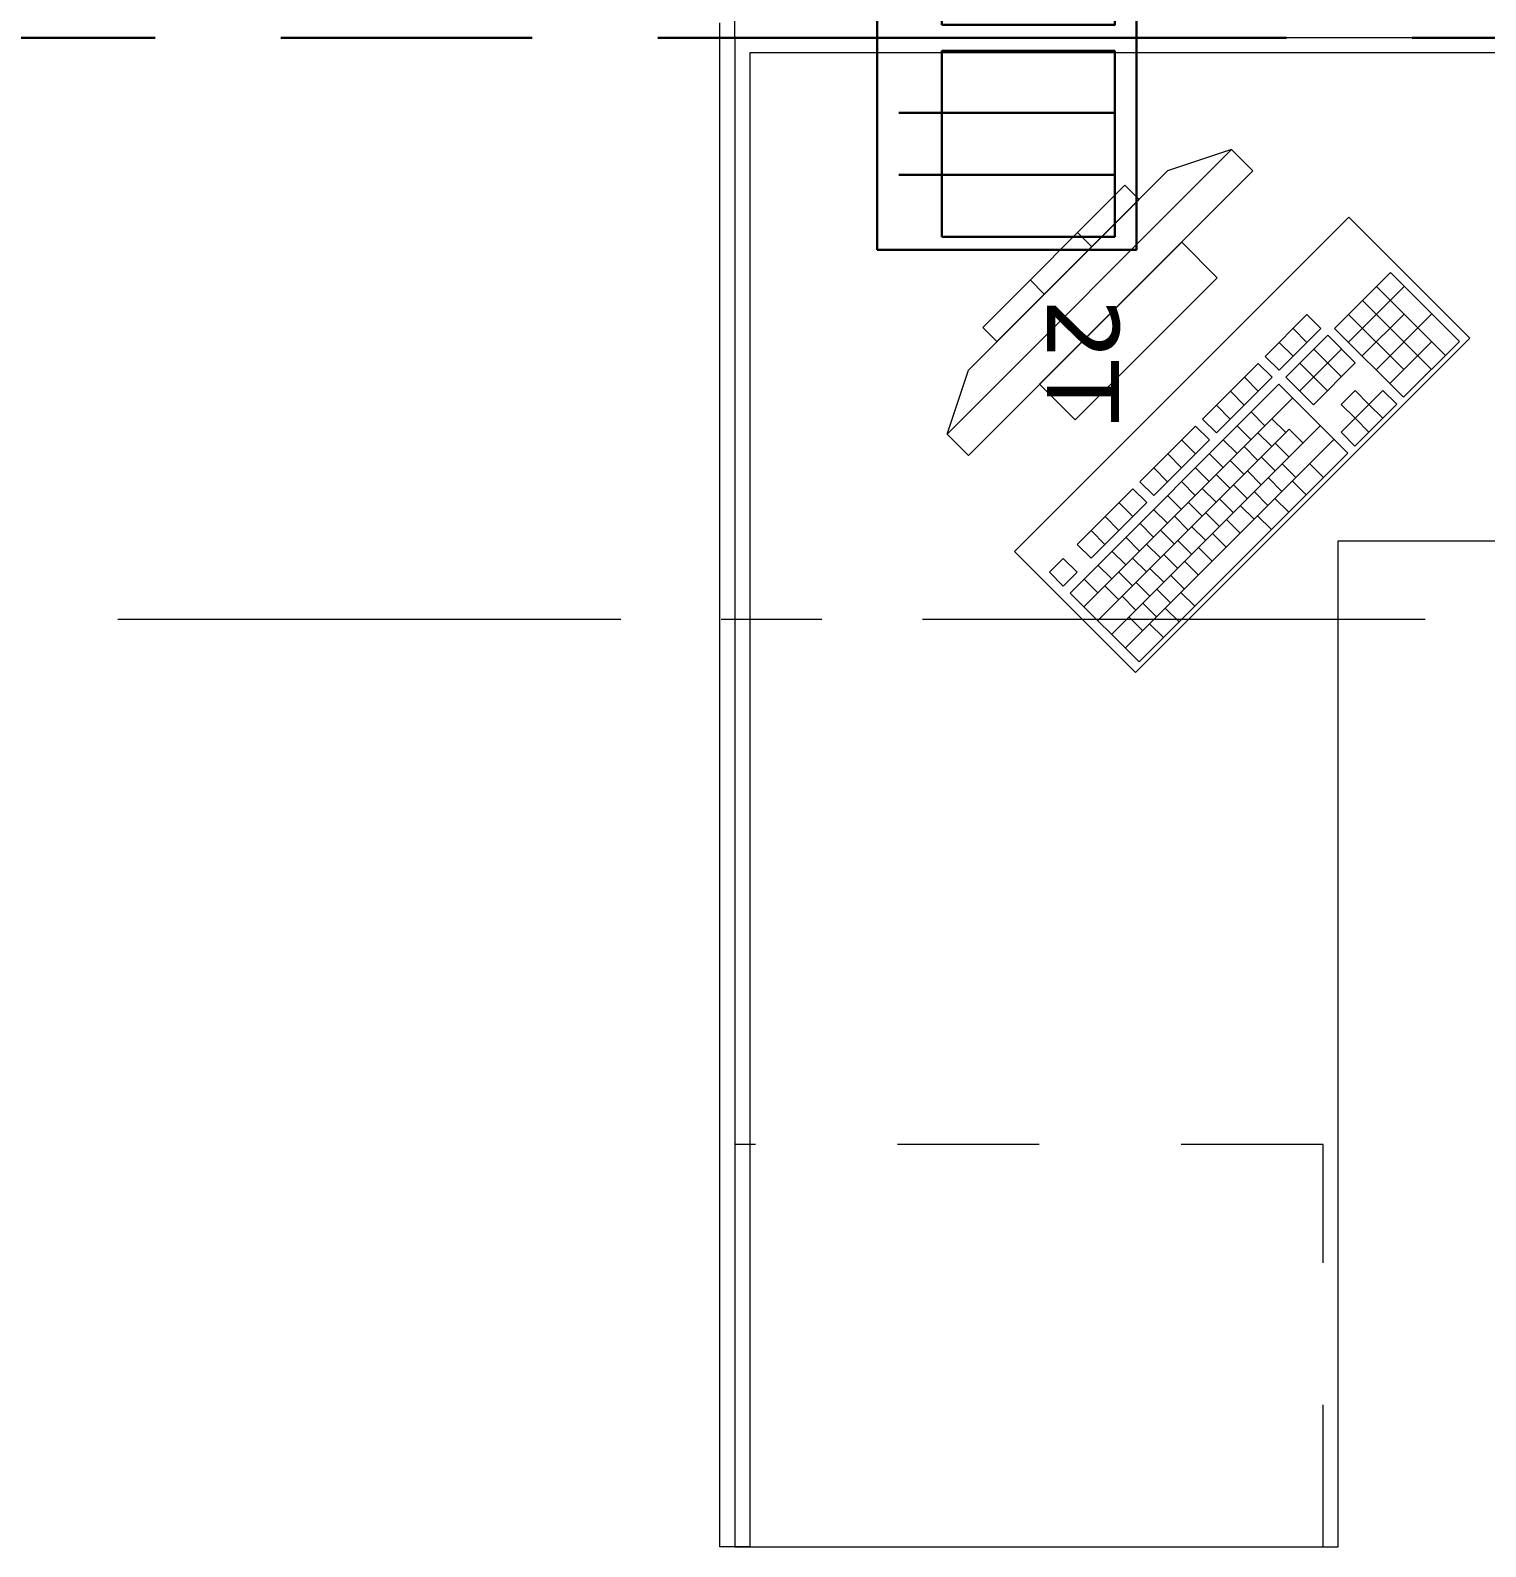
# Model space of a CAD drawing. Header units: inches. Extents: x -19 to 5698, y -728 to 92.
# Drawn here: x 226.38 to 227.827, y 33.485 to 34.992 of the extents above; entities that cross this region are included whole.
import ezdxf

# ---------------------------------------------------------------- set-up
doc = ezdxf.new("R2010")
doc.units = ezdxf.units.IN
doc.header["$MEASUREMENT"] = 0
for name, pattern in [('HIDDEN', [0.375, 0.25, -0.125]), ('Punto & Raya', [0.65, 0.5, -0.075, 0, -0.075]), ('Rayas', [0.282222, 0.141111, -0.141111])]:
    doc.linetypes.add(name, pattern=pattern)
doc.layers.get('0').update_dxf_attribs({"color": 61})
doc.layers.add('00 conduct tomacorr', color=120, linetype='HIDDEN', lineweight=30)
doc.layers.add('Interior - Mobiliario', color=7, linetype='Continuous')
doc.layers.add('Marcador - Secciones', color=7, linetype='Continuous')

# ---------------------------------------------------------------- blocks, each defined once
blk = doc.blocks.new('CAJA POP UP 6 MODULOS')
at = {"layer": '00 conduct tomacorr', "linetype": 'Continuous'}
for p, q in [((-0.095, -0.165), (-0.095, -0.0151)), ((-0.052, -0.165), (-0.052, -0.0151)), ((0.052, -0.165), (0.052, -0.0151)), ((0.095, -0.165), (0.095, -0.0151)), ((0, -0.165), (0, -0.18))]:
    blk.add_line(p, q, dxfattribs=at)
for points in [[(-0.147, 0), (0.147, 0), (0.147, -0.18), (-0.147, -0.18)], [(0, 0), (0.147, 0), (0.147, -0.18), (0, -0.18)]]:
    blk.add_lwpolyline(points, close=True, dxfattribs=at)
for points in [[(-0.138, -0.045), (-0.009, -0.045), (-0.009, -0.165), (-0.138, -0.165), (-0.138, -0.045)], [(0.009, -0.045), (0.138, -0.045), (0.138, -0.165), (0.009, -0.165), (0.009, -0.045)]]:
    blk.add_lwpolyline(points, dxfattribs=at)
at = {"color": 1, "insert": (-0.1807, -0.168), "char_height": 0.05, "attachment_point": 1, "rotation": 180}
blk.add_mtext_dynamic_manual_height_columns('{\\fVerdana|b0|i0|c0|p34;2T}', width=0.000481, gutter_width=0.1561, heights=[0], dxfattribs=at)

msp = doc.modelspace()

# ---------------------------------------------------------------- linework, layer by layer
at = {"layer": '00 conduct tomacorr'}
msp.add_line((206.7537, 34.9847), (230.7078, 34.9847), dxfattribs=at)
at = {"layer": 'Interior - Mobiliario', "color": 175, "linetype": 'Continuous', "lineweight": 13}
for p, q in [((227.0651, 34.9697), (227.0651, 34.9997)), ((227.0651, 33.4847), (227.0651, 34.9697)), ((227.0951, 34.9697), (227.0951, 33.4847)), ((228.3801, 34.9697), (227.0951, 34.9697)), ((227.5741, 34.8736), (227.2912, 34.5908)), ((227.5741, 34.8736), (227.5104, 34.8524)), ((227.5953, 34.8524), (227.5741, 34.8736)), ((227.3124, 34.5696), (227.5953, 34.8524)), ((227.3124, 34.6544), (227.5104, 34.8524)), ((227.468, 34.8383), (227.3266, 34.6968)), ((227.3407, 34.6827), (227.4821, 34.8241)), ((227.4821, 34.8241), (227.468, 34.8383)), ((227.5246, 34.7817), (227.3831, 34.6403)), ((227.435, 34.777), (227.4209, 34.7911)), ((227.5599, 34.7463), (227.5246, 34.7817)), ((227.732, 34.7513), (227.6766, 34.6959)), ((227.8006, 34.6827), (227.732, 34.7513)), ((227.3879, 34.7298), (227.3737, 34.744)), ((227.4185, 34.6049), (227.5599, 34.7463)), ((227.6904, 34.6822), (227.7457, 34.7376)), ((227.7867, 34.6689), (227.7182, 34.7375)), ((227.7729, 34.6551), (227.7043, 34.7236)), ((227.6491, 34.7096), (227.6076, 34.668)), ((227.6629, 34.6959), (227.6491, 34.7096)), ((227.7453, 34.6549), (227.6905, 34.7098)), ((227.7041, 34.6685), (227.7456, 34.71)), ((227.7178, 34.6548), (227.7732, 34.7102)), ((227.3266, 34.6968), (227.3407, 34.6827)), ((227.6213, 34.6543), (227.6629, 34.6959)), ((227.6697, 34.689), (227.6282, 34.6475)), ((227.649, 34.682), (227.6353, 34.6957)), ((227.6971, 34.6616), (227.6697, 34.689)), ((227.6766, 34.6959), (227.7452, 34.6274)), ((227.6352, 34.6682), (227.6214, 34.6819)), ((227.6419, 34.6337), (227.6834, 34.6753)), ((227.6833, 34.6477), (227.6559, 34.6752)), ((227.7315, 34.6411), (227.773, 34.6826)), ((227.7452, 34.6274), (227.8006, 34.6827)), ((227.6007, 34.6611), (227.5453, 34.6057)), ((227.6144, 34.6474), (227.6007, 34.6611)), ((227.6076, 34.668), (227.6213, 34.6543)), ((227.6694, 34.6339), (227.642, 34.6613)), ((227.6556, 34.62), (227.6971, 34.6616)), ((227.2912, 34.5908), (227.3124, 34.6544)), ((227.559, 34.592), (227.6144, 34.6474)), ((227.6005, 34.6335), (227.5868, 34.6473)), ((227.6282, 34.6475), (227.6556, 34.62)), ((227.3831, 34.6403), (227.4185, 34.6049)), ((227.6212, 34.6405), (227.4135, 34.4328)), ((227.5867, 34.6197), (227.573, 34.6334)), ((227.6898, 34.572), (227.6212, 34.6405)), ((227.697, 34.634), (227.6832, 34.6202)), ((227.7107, 34.6203), (227.697, 34.634)), ((227.7246, 34.6341), (227.7107, 34.6203)), ((227.7383, 34.6204), (227.7246, 34.6341)), ((227.4272, 34.4191), (227.635, 34.6268)), ((227.5728, 34.6058), (227.5591, 34.6196)), ((227.6073, 34.5991), (227.5936, 34.6128)), ((227.6832, 34.6202), (227.6969, 34.6065)), ((227.6967, 34.5789), (227.7383, 34.6204)), ((227.6969, 34.6065), (227.7107, 34.6203)), ((227.7244, 34.6066), (227.7107, 34.6203)), ((227.4547, 34.3917), (227.6624, 34.5994)), ((227.5384, 34.5988), (227.483, 34.5434)), ((227.5521, 34.5851), (227.5384, 34.5988)), ((227.5453, 34.6057), (227.559, 34.592)), ((227.5934, 34.5853), (227.5797, 34.599)), ((227.6279, 34.5923), (227.6142, 34.606)), ((227.6969, 34.6065), (227.683, 34.5926)), ((227.7106, 34.5927), (227.6969, 34.6065)), ((227.2912, 34.5908), (227.3124, 34.5696)), ((227.441, 34.4054), (227.6314, 34.5958)), ((227.4684, 34.378), (227.6761, 34.5857)), ((227.4967, 34.5297), (227.5521, 34.5851)), ((227.5382, 34.5712), (227.5245, 34.5849)), ((227.5796, 34.5714), (227.5659, 34.5851)), ((227.6141, 34.5785), (227.6003, 34.5922)), ((227.6451, 34.5821), (227.6314, 34.5958)), ((227.683, 34.5926), (227.6967, 34.5789)), ((227.4821, 34.3643), (227.6898, 34.572)), ((227.5244, 34.5574), (227.5107, 34.5711)), ((227.5657, 34.5576), (227.552, 34.5713)), ((227.6002, 34.5646), (227.5865, 34.5784)), ((227.6174, 34.5544), (227.6037, 34.5681)), ((227.6312, 34.5682), (227.6175, 34.5819)), ((227.5105, 34.5435), (227.4968, 34.5572)), ((227.5519, 34.5437), (227.5382, 34.5574)), ((227.5864, 34.5508), (227.5726, 34.5645)), ((227.6035, 34.5405), (227.5898, 34.5543)), ((227.638, 34.5476), (227.6243, 34.5613)), ((227.6656, 34.5477), (227.6519, 34.5614)), ((227.483, 34.5434), (227.4967, 34.5297)), ((227.538, 34.5299), (227.5243, 34.5436)), ((227.5725, 34.5369), (227.5588, 34.5507)), ((227.5897, 34.5267), (227.576, 34.5404)), ((227.6242, 34.5338), (227.6105, 34.5475)), ((227.6483, 34.5304), (227.6346, 34.5441)), ((227.476, 34.5365), (227.4207, 34.4811)), ((227.4344, 34.4674), (227.4898, 34.5228)), ((227.4759, 34.5089), (227.4622, 34.5226)), ((227.4898, 34.5228), (227.476, 34.5365)), ((227.5242, 34.516), (227.5105, 34.5298)), ((227.5448, 34.5093), (227.5311, 34.523)), ((227.5587, 34.5231), (227.545, 34.5368)), ((227.5758, 34.5128), (227.5621, 34.5266)), ((227.6103, 34.5199), (227.5966, 34.5336)), ((227.631, 34.5131), (227.6172, 34.5268)), ((227.4621, 34.4951), (227.4484, 34.5088)), ((227.5103, 34.5022), (227.4966, 34.5159)), ((227.531, 34.4954), (227.5173, 34.5091)), ((227.562, 34.499), (227.5483, 34.5127)), ((227.5965, 34.5061), (227.5828, 34.5198)), ((227.6137, 34.4958), (227.5999, 34.5095)), ((227.4482, 34.4812), (227.4345, 34.4949)), ((227.4965, 34.4883), (227.4828, 34.5021)), ((227.5171, 34.4816), (227.5034, 34.4953)), ((227.5481, 34.4852), (227.5344, 34.4989)), ((227.5688, 34.4784), (227.5551, 34.4921)), ((227.5826, 34.4922), (227.5689, 34.5059)), ((227.4207, 34.4811), (227.4344, 34.4674)), ((227.4826, 34.4745), (227.4689, 34.4882)), ((227.5033, 34.4677), (227.4896, 34.4814)), ((227.5343, 34.4713), (227.5206, 34.485)), ((227.5549, 34.4645), (227.5412, 34.4782)), ((227.4068, 34.4672), (227.393, 34.4534)), ((227.4205, 34.4535), (227.4068, 34.4672)), ((227.4688, 34.4607), (227.4551, 34.4744)), ((227.4894, 34.4539), (227.4757, 34.4676)), ((227.5205, 34.4575), (227.5067, 34.4712)), ((227.5411, 34.4507), (227.5274, 34.4644)), ((227.393, 34.4534), (227.4067, 34.4397)), ((227.4067, 34.4397), (227.4205, 34.4535)), ((227.4411, 34.433), (227.4274, 34.4467)), ((227.4549, 34.4468), (227.4412, 34.4605)), ((227.4756, 34.44), (227.4619, 34.4537)), ((227.5066, 34.4436), (227.4929, 34.4573)), ((227.5272, 34.4368), (227.5135, 34.4505)), ((227.4135, 34.4328), (227.4821, 34.3643)), ((227.4617, 34.4262), (227.448, 34.4399)), ((227.4928, 34.4298), (227.479, 34.4435)), ((227.5134, 34.423), (227.4997, 34.4367)), ((227.5375, 34.4196), (227.5238, 34.4334)), ((227.4789, 34.4159), (227.4652, 34.4296)), ((227.4995, 34.4091), (227.4858, 34.4228)), ((227.5219, 34.4041), (227.5082, 34.4178)), ((227.4857, 34.3953), (227.472, 34.409)), ((227.5063, 34.3885), (227.4926, 34.4022)), ((227.0951, 33.4847), (227.0651, 33.4847))]:
    msp.add_line(p, q, dxfattribs=at)
at = {"layer": 'Interior - Mobiliario', "color": 175, "linetype": 'Rayas', "lineweight": 13}
for p, q in [((227.6651, 33.8847), (227.0801, 33.8847)), ((227.6651, 33.4847), (227.6651, 33.8847))]:
    msp.add_line(p, q, dxfattribs=at)
at = {"layer": 'Interior - Mobiliario', "color": 175, "linetype": 'Continuous', "lineweight": 13, "flags": 128}
for points in [[(227.0801, 34.9847), (227.0801, 36.4847), (227.6801, 36.4847), (227.6801, 35.4847), (228.3801, 35.4847), (228.3801, 34.9847)], [(227.0801, 34.9847), (227.0801, 33.4847), (227.6801, 33.4847), (227.6801, 34.4847), (228.3801, 34.4847), (228.3801, 34.9847)], [(227.3584, 34.4741), (227.4786, 34.3539), (227.8109, 34.6862), (227.6907, 34.8064)]]:
    msp.add_lwpolyline(points, close=True, dxfattribs=at)
at = {"layer": 'Marcador - Secciones', "color": 251, "linetype": 'Punto & Raya', "lineweight": 13, "true_color": 0x636466}
msp.add_line((189.6667, 34.4067), (240.9403, 34.4067), dxfattribs=at)

# ---------------------------------------------------------------- block references
at = {"layer": '00 conduct tomacorr', "xscale": 1.432830642179531, "yscale": 1.432830642179531, "zscale": 1.432830642179531, "rotation": 89.99999999999997}
msp.add_blockref('CAJA POP UP 6 MODULOS', (227.2216, 34.9847), dxfattribs=at)

doc.saveas('drawing.dxf')
